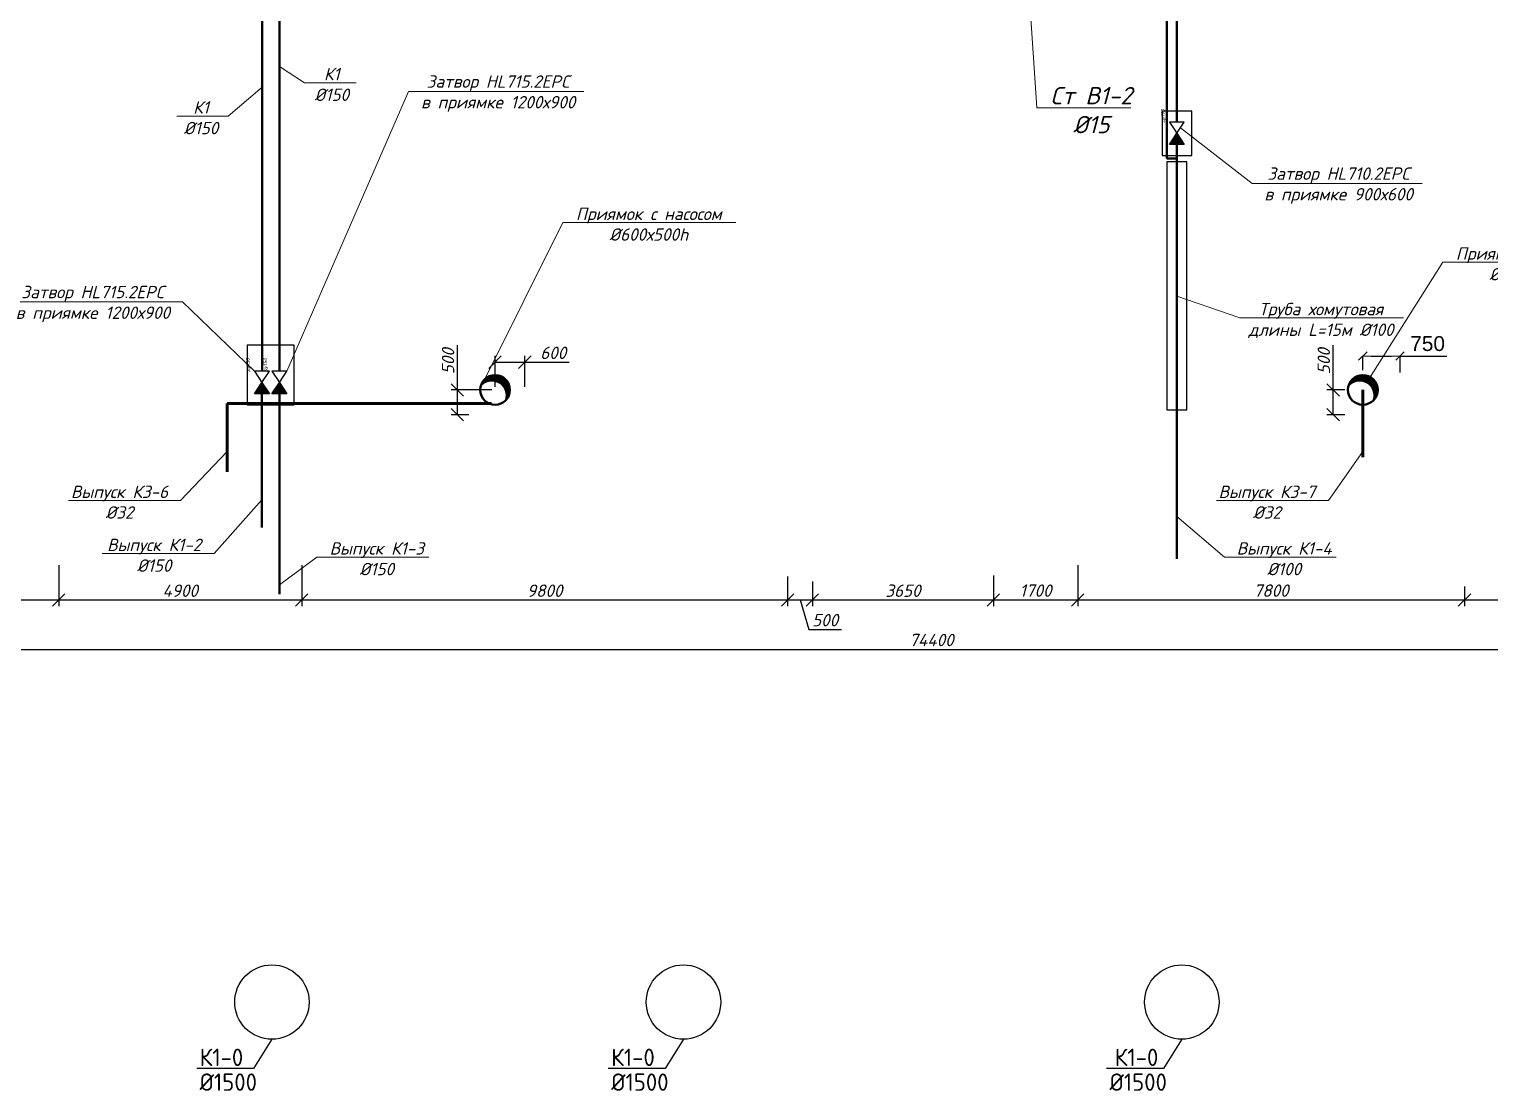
# Model space of a CAD drawing. Header units: millimetres. Extents: x -473555 to 660023, y 5037 to 453528.
# Drawn here: x 44141 to 73596, y 108134 to 129553 of the extents above; entities that cross this region are included whole.
import ezdxf
from ezdxf import colors
from ezdxf.entities.mleader import LeaderData, LeaderLine
from ezdxf.enums import TextEntityAlignment as Align
from ezdxf.math import Vec2, Vec3

# ---------------------------------------------------------------- set-up
doc = ezdxf.new("R2010")
doc.units = ezdxf.units.MM
doc.set_wipeout_variables(frame=1)
doc.layers.add('_ВК-маска', color=255, linetype='Continuous', transparency=0.9)
doc.layers.add('_ВК-Спецификация', color=3, linetype='Continuous', lineweight=15, plot=False, transparency=0.5)
doc.layers.add('ВК_defpoints', color=7, linetype='Continuous', plot=False)
for name, color, linetype, lineweight in [('ВК_K1', 34, 'Continuous', 50), ('ВК_К3', 4, 'Continuous', 60), ('ВК_К3_насос', 4, 'Continuous', 50)]:
    doc.layers.add(name, color=color, linetype=linetype, lineweight=lineweight)
for name, color, linetype in [('ВК_text', 102, 'Continuous'), ('ВК_В1_текст', 5, 'Continuous'), ('ВК_К1_размер', 102, 'Continuous'), ('ВК_К1_текст', 34, 'Continuous'), ('ВК_К3_текст', 4, 'Continuous')]:
    doc.layers.add(name, color=color, linetype=linetype)
doc.styles.add('GOST-2.304_Type-B', font='GOST Common.ttf')
doc.styles.add('ISOPEUR', font='isocpeui.ttf')
doc.styles.add('СГЕНЕРИР_СТИЛЬ_5', font='')
doc.styles.get('СГЕНЕРИР_СТИЛЬ_5').set_extended_font_data('Arial Unicode MS Кириллический')
doc.dimstyles.new('Аннотативный', dxfattribs={"dimscale": 0, "dimtxt": 2.5, "dimasz": 2.5, "dimexe": 1.25, "dimexo": 0.625, "dimtad": 1, "dimdec": 0, "dimtxsty": 'ISOPEUR', "dimblk": 'OBLIQUE', "dimcen": 2.5, "dimclrt": 256, "dimadec": 0, "dimazin": 0, "dimtfac": 1, "dimtdec": 0, "dimtmove": 0, "dimatfit": 3, "dimfxl": 1, "dimtfillclr": 256, "dimarcsym": 0})
doc.dimstyles.new('СГЕНЕРИР_СТИЛЬ__3', dxfattribs={"dimtxt": 300, "dimasz": 171, "dimexe": 0.18, "dimexo": 400, "dimgap": 100, "dimtad": 1, "dimtih": 1, "dimtoh": 1, "dimdec": 0, "dimzin": 0, "dimdsep": 46, "dimtxsty": 'СГЕНЕРИР_СТИЛЬ_5', "dimblk": 'ARROWHEAD_6', "dimcen": 0.09, "dimclrd": 7, "dimclre": 7, "dimclrt": 256, "dimazin": 0, "dimtfac": 1, "dimtdec": 0, "dimtmove": 0, "dimatfit": 3, "dimfxl": 1, "dimtolj": 1, "dimtzin": 0, "dimarcsym": 0})

# ---------------------------------------------------------------- blocks, each defined once
blk = doc.blocks.new('_None')
blk = doc.blocks.new('_Oblique')
at = {"color": 0, "linetype": 'ByBlock', "lineweight": -2}
blk.add_line((-0.5, -0.5), (0.5, 0.5), dxfattribs=at)
blk = doc.blocks.new('*D139')
at = {"layer": 'Defpoints', "color": 0, "transparency": 16777216}
for p in [(44736, 118801), (39836, 118539), (44736, 118037)]:
    blk.add_point(p, dxfattribs=at)
at = {"layer": 'ВК_text', "color": 0, "lineweight": -2, "transparency": 16777216}
for p, q in [((44736, 118739), (44736, 117912)), ((39836, 118477), (39836, 117912)), ((39836, 118037), (44736, 118037))]:
    blk.add_line(p, q, dxfattribs=at)
at = {"layer": 'ВК_text', "color": 0, "lineweight": -2, "transparency": 16777216, "xscale": 250, "yscale": 250, "zscale": 250, "rotation": 180}
blk.add_blockref('_Oblique', (39836, 118037), dxfattribs=at)
at = {"layer": 'ВК_text', "color": 0, "lineweight": -2, "transparency": 16777216, "xscale": 250, "yscale": 250, "zscale": 250}
blk.add_blockref('_Oblique', (44736, 118037), dxfattribs=at)
at = {"layer": 'ВК_text', "transparency": 16777216, "insert": (42286, 118224), "char_height": 250, "attachment_point": 5, "style": 'ISOPEUR'}
blk.add_mtext('4900', dxfattribs=at)
blk = doc.blocks.new('*D140')
at = {"layer": 'Defpoints', "color": 0, "transparency": 16777216}
for p in [(44736, 118801), (49636, 118801), (49636, 118037)]:
    blk.add_point(p, dxfattribs=at)
at = {"layer": 'ВК_text', "color": 0, "lineweight": -2, "transparency": 16777216}
for p, q in [((44736, 118739), (44736, 117912)), ((49636, 118739), (49636, 117912)), ((44736, 118037), (49636, 118037))]:
    blk.add_line(p, q, dxfattribs=at)
at = {"layer": 'ВК_text', "color": 0, "lineweight": -2, "transparency": 16777216, "xscale": 250, "yscale": 250, "zscale": 250, "rotation": 180}
blk.add_blockref('_Oblique', (44736, 118037), dxfattribs=at)
at = {"layer": 'ВК_text', "color": 0, "lineweight": -2, "transparency": 16777216, "xscale": 250, "yscale": 250, "zscale": 250}
blk.add_blockref('_Oblique', (49636, 118037), dxfattribs=at)
at = {"layer": 'ВК_text', "transparency": 16777216, "insert": (47186, 118224), "char_height": 250, "attachment_point": 5, "style": 'ISOPEUR'}
blk.add_mtext('4900', dxfattribs=at)
blk = doc.blocks.new('*D141')
at = {"layer": 'Defpoints', "color": 0, "transparency": 16777216}
for p in [(49636, 118801), (59436, 118573), (59436, 118037)]:
    blk.add_point(p, dxfattribs=at)
at = {"layer": 'ВК_text', "color": 0, "lineweight": -2, "transparency": 16777216}
for p, q in [((49636, 118739), (49636, 117912)), ((59436, 118511), (59436, 117912)), ((49636, 118037), (59436, 118037))]:
    blk.add_line(p, q, dxfattribs=at)
at = {"layer": 'ВК_text', "color": 0, "lineweight": -2, "transparency": 16777216, "xscale": 250, "yscale": 250, "zscale": 250, "rotation": 180}
blk.add_blockref('_Oblique', (49636, 118037), dxfattribs=at)
at = {"layer": 'ВК_text', "color": 0, "lineweight": -2, "transparency": 16777216, "xscale": 250, "yscale": 250, "zscale": 250}
blk.add_blockref('_Oblique', (59436, 118037), dxfattribs=at)
at = {"layer": 'ВК_text', "transparency": 16777216, "insert": (54536, 118224), "char_height": 250, "attachment_point": 5, "style": 'ISOPEUR'}
blk.add_mtext('9800', dxfattribs=at)
blk = doc.blocks.new('*D142')
at = {"layer": 'Defpoints', "color": 0, "transparency": 16777216}
for p in [(59436, 118573), (59936, 118472), (59936, 118037)]:
    blk.add_point(p, dxfattribs=at)
at = {"layer": 'ВК_text', "color": 0, "lineweight": -2, "transparency": 16777216}
for p, q in [((59436, 118511), (59436, 117912)), ((59936, 118410), (59936, 117912)), ((59436, 118037), (59936, 118037)), ((59686, 118037), (59864, 117443)), ((59864, 117443), (60520, 117443))]:
    blk.add_line(p, q, dxfattribs=at)
at = {"layer": 'ВК_text', "color": 0, "lineweight": -2, "transparency": 16777216, "xscale": 250, "yscale": 250, "zscale": 250, "rotation": 180}
blk.add_blockref('_Oblique', (59436, 118037), dxfattribs=at)
at = {"layer": 'ВК_text', "color": 0, "lineweight": -2, "transparency": 16777216, "xscale": 250, "yscale": 250, "zscale": 250}
blk.add_blockref('_Oblique', (59936, 118037), dxfattribs=at)
at = {"layer": 'ВК_text', "transparency": 16777216, "insert": (60192, 117630), "char_height": 250, "attachment_point": 5, "style": 'ISOPEUR'}
blk.add_mtext('500', dxfattribs=at)
blk = doc.blocks.new('*D143')
at = {"layer": 'Defpoints', "color": 0, "transparency": 16777216}
for p in [(59936, 118472), (63586, 118590), (63586, 118037)]:
    blk.add_point(p, dxfattribs=at)
at = {"layer": 'ВК_text', "color": 0, "lineweight": -2, "transparency": 16777216}
for p, q in [((59936, 118410), (59936, 117912)), ((63586, 118528), (63586, 117912)), ((59936, 118037), (63586, 118037))]:
    blk.add_line(p, q, dxfattribs=at)
at = {"layer": 'ВК_text', "color": 0, "lineweight": -2, "transparency": 16777216, "xscale": 250, "yscale": 250, "zscale": 250, "rotation": 180}
blk.add_blockref('_Oblique', (59936, 118037), dxfattribs=at)
at = {"layer": 'ВК_text', "color": 0, "lineweight": -2, "transparency": 16777216, "xscale": 250, "yscale": 250, "zscale": 250}
blk.add_blockref('_Oblique', (63586, 118037), dxfattribs=at)
at = {"layer": 'ВК_text', "transparency": 16777216, "insert": (61761, 118224), "char_height": 250, "attachment_point": 5, "style": 'ISOPEUR'}
blk.add_mtext('3650', dxfattribs=at)
blk = doc.blocks.new('*D144')
at = {"layer": 'Defpoints', "color": 0, "transparency": 16777216}
for p in [(65286, 118801), (63586, 118590), (65286, 118037)]:
    blk.add_point(p, dxfattribs=at)
at = {"layer": 'ВК_text', "color": 0, "lineweight": -2, "transparency": 16777216}
for p, q in [((65286, 118739), (65286, 117912)), ((63586, 118528), (63586, 117912)), ((63586, 118037), (65286, 118037))]:
    blk.add_line(p, q, dxfattribs=at)
at = {"layer": 'ВК_text', "color": 0, "lineweight": -2, "transparency": 16777216, "xscale": 250, "yscale": 250, "zscale": 250, "rotation": 180}
blk.add_blockref('_Oblique', (63586, 118037), dxfattribs=at)
at = {"layer": 'ВК_text', "color": 0, "lineweight": -2, "transparency": 16777216, "xscale": 250, "yscale": 250, "zscale": 250}
blk.add_blockref('_Oblique', (65286, 118037), dxfattribs=at)
at = {"layer": 'ВК_text', "transparency": 16777216, "insert": (64436, 118226), "char_height": 250, "attachment_point": 5, "style": 'ISOPEUR'}
blk.add_mtext('1700', dxfattribs=at)
blk = doc.blocks.new('*D145')
at = {"layer": 'Defpoints', "color": 0, "transparency": 16777216}
for p in [(65286, 118801), (73086, 118368), (73086, 118037)]:
    blk.add_point(p, dxfattribs=at)
at = {"layer": 'ВК_text', "color": 0, "lineweight": -2, "transparency": 16777216}
for p, q in [((65286, 118739), (65286, 117912)), ((73086, 118306), (73086, 117912)), ((65286, 118037), (73086, 118037))]:
    blk.add_line(p, q, dxfattribs=at)
at = {"layer": 'ВК_text', "color": 0, "lineweight": -2, "transparency": 16777216, "xscale": 250, "yscale": 250, "zscale": 250, "rotation": 180}
blk.add_blockref('_Oblique', (65286, 118037), dxfattribs=at)
at = {"layer": 'ВК_text', "color": 0, "lineweight": -2, "transparency": 16777216, "xscale": 250, "yscale": 250, "zscale": 250}
blk.add_blockref('_Oblique', (73086, 118037), dxfattribs=at)
at = {"layer": 'ВК_text', "transparency": 16777216, "insert": (69186, 118226), "char_height": 250, "attachment_point": 5, "style": 'ISOPEUR'}
blk.add_mtext('7800', dxfattribs=at)
blk = doc.blocks.new('*D146')
at = {"layer": 'Defpoints', "color": 0, "transparency": 16777216}
for p in [(79336, 119175), (73086, 118368), (79336, 118037)]:
    blk.add_point(p, dxfattribs=at)
at = {"layer": 'ВК_text', "color": 0, "lineweight": -2, "transparency": 16777216}
for p, q in [((79336, 119113), (79336, 117912)), ((73086, 118306), (73086, 117912)), ((73086, 118037), (79336, 118037))]:
    blk.add_line(p, q, dxfattribs=at)
at = {"layer": 'ВК_text', "color": 0, "lineweight": -2, "transparency": 16777216, "xscale": 250, "yscale": 250, "zscale": 250, "rotation": 180}
blk.add_blockref('_Oblique', (73086, 118037), dxfattribs=at)
at = {"layer": 'ВК_text', "color": 0, "lineweight": -2, "transparency": 16777216, "xscale": 250, "yscale": 250, "zscale": 250}
blk.add_blockref('_Oblique', (79336, 118037), dxfattribs=at)
at = {"layer": 'ВК_text', "transparency": 16777216, "insert": (76211, 118224), "char_height": 250, "attachment_point": 5, "style": 'ISOPEUR'}
blk.add_mtext('6250', dxfattribs=at)
blk = doc.blocks.new('*D150')
at = {"layer": 'Defpoints', "color": 0, "transparency": 16777216}
for p in [(99536, 119158), (25136, 118838), (99536, 117040)]:
    blk.add_point(p, dxfattribs=at)
at = {"layer": 'ВК_text', "color": 0, "lineweight": -2, "transparency": 16777216}
for p, q in [((99536, 119096), (99536, 116915)), ((25136, 118775), (25136, 116915)), ((25136, 117040), (99536, 117040))]:
    blk.add_line(p, q, dxfattribs=at)
at = {"layer": 'ВК_text', "color": 0, "lineweight": -2, "transparency": 16777216, "xscale": 250, "yscale": 250, "zscale": 250, "rotation": 180}
blk.add_blockref('_Oblique', (25136, 117040), dxfattribs=at)
at = {"layer": 'ВК_text', "color": 0, "lineweight": -2, "transparency": 16777216, "xscale": 250, "yscale": 250, "zscale": 250}
blk.add_blockref('_Oblique', (99536, 117040), dxfattribs=at)
at = {"layer": 'ВК_text', "transparency": 16777216, "insert": (62336, 117229), "char_height": 250, "attachment_point": 5, "style": 'ISOPEUR'}
blk.add_mtext('74400', dxfattribs=at)
blk = doc.blocks.new('*U230')
blk.add_wipeout([(0, 0), (152, 100), (152, -100)]).dxf.layer = '_ВК-маска'
blk.add_wipeout([(0, 0), (152, 100), (152, -100)]).dxf.layer = '_ВК-маска'
blk.add_wipeout([(152, 100), (152, -100), (0, 0)]).dxf.layer = '_ВК-маска'
at = {"linetype": 'ByBlock', "lineweight": 30}
blk.add_lwpolyline([(152, 100), (0, 0), (152, -100), (152, 100)], dxfattribs=at)
at = {"layer": '_ВК-Спецификация', "style": 'ISOPEUR'}
blk.add_attdef('ДУ', text='', height=50, dxfattribs=at).set_placement((235, 165), align=Align.CENTER)
blk.add_wipeout([(0, 0), (-152, 100), (-152, -100)]).dxf.layer = '_ВК-маска'
h = blk.add_hatch(color=256)
h.dxf.hatch_style = 1
h.paths.add_polyline_path([(0, 0), (-152, 100), (-152, -100)])
at = {"linetype": 'ByBlock', "lineweight": 30}
blk.add_lwpolyline([(-152, 100), (0, 0), (-152, -100), (-152, 100)], dxfattribs=at)
blk = doc.blocks.new('ARROWHEAD_6')
at = {"color": 0, "linetype": 'Continuous', "lineweight": 0}
for p, q in [((0, 0), (-1, 0)), ((-0.5, -0.5), (0.5, 0.5))]:
    blk.add_line(p, q, dxfattribs=at)
blk = doc.blocks.new('*D330')
at = {"layer": 'Defpoints', "color": 0, "transparency": 16777216}
for p in [(71035, 122958), (71035, 122275), (71786, 122224)]:
    blk.add_point(p, dxfattribs=at)
at = {"layer": 'ВК_К1_размер', "color": 7, "lineweight": -2, "transparency": 16777216}
for p, q in [((71035, 122675), (71035, 122958)), ((71206, 122958), (71615, 122958)), ((71786, 122624), (71786, 122958)), ((71786, 122958), (72727, 122958))]:
    blk.add_line(p, q, dxfattribs=at)
at = {"layer": 'ВК_К1_размер', "color": 7, "lineweight": -2, "transparency": 16777216, "xscale": 171, "yscale": 171, "zscale": 171, "rotation": 180}
blk.add_blockref('ARROWHEAD_6', (71035, 122958), dxfattribs=at)
at = {"layer": 'ВК_К1_размер', "color": 7, "lineweight": -2, "transparency": 16777216, "xscale": 171, "yscale": 171, "zscale": 171}
blk.add_blockref('ARROWHEAD_6', (71786, 122958), dxfattribs=at)
at = {"layer": 'ВК_К1_размер', "transparency": 16777216, "insert": (72342, 123208), "char_height": 300, "attachment_point": 5, "style": 'СГЕНЕРИР_СТИЛЬ_5'}
blk.add_mtext('\\A1;750', dxfattribs=at)
blk = doc.blocks.new('*D436')
at = {"layer": 'Defpoints', "color": 0, "transparency": 16777216}
for p in [(70735, 122275), (70437, 121775), (70735, 121775)]:
    blk.add_point(p, dxfattribs=at)
at = {"layer": 'ВК_К1_размер', "color": 0, "lineweight": -2, "transparency": 16777216}
for p, q in [((70437, 122275), (70437, 123181)), ((70673, 122275), (70312, 122275)), ((70437, 121775), (70437, 122275)), ((70673, 121775), (70312, 121775))]:
    blk.add_line(p, q, dxfattribs=at)
at = {"layer": 'ВК_К1_размер', "color": 0, "lineweight": -2, "transparency": 16777216, "xscale": 250, "yscale": 250, "zscale": 250}
for p, rotation in [((70437, 122275), 90), ((70437, 121775), 270)]:
    blk.add_blockref('_Oblique', p, dxfattribs=dict(at, rotation=rotation))
at = {"layer": 'ВК_К1_размер', "transparency": 16777216, "insert": (70249, 122853), "char_height": 250, "attachment_point": 5, "rotation": 90, "style": 'ISOPEUR'}
blk.add_mtext('500', dxfattribs=at)
blk = doc.blocks.new('*D442')
at = {"layer": 'Defpoints', "color": 0, "transparency": 16777216}
for p in [(54136, 122835), (53536, 122275), (54136, 122275)]:
    blk.add_point(p, dxfattribs=at)
at = {"layer": 'ВК_К1_размер', "color": 0, "lineweight": -2, "transparency": 16777216}
for p, q in [((53536, 122337), (53536, 122960)), ((53536, 122835), (54136, 122835)), ((54136, 122337), (54136, 122960)), ((54136, 122835), (55030, 122835))]:
    blk.add_line(p, q, dxfattribs=at)
at = {"layer": 'ВК_К1_размер', "color": 0, "lineweight": -2, "transparency": 16777216, "xscale": 250, "yscale": 250, "zscale": 250, "rotation": 180}
blk.add_blockref('_Oblique', (53536, 122835), dxfattribs=at)
at = {"layer": 'ВК_К1_размер', "color": 0, "lineweight": -2, "transparency": 16777216, "xscale": 250, "yscale": 250, "zscale": 250}
blk.add_blockref('_Oblique', (54136, 122835), dxfattribs=at)
at = {"layer": 'ВК_К1_размер', "transparency": 16777216, "insert": (54708, 123023), "char_height": 250, "attachment_point": 5, "style": 'ISOPEUR'}
blk.add_mtext('600', dxfattribs=at)
blk = doc.blocks.new('*D443')
at = {"layer": 'Defpoints', "color": 0, "transparency": 16777216}
for p in [(52776, 122275), (53536, 122275), (53070, 121775)]:
    blk.add_point(p, dxfattribs=at)
at = {"layer": 'ВК_К1_размер', "color": 0, "lineweight": -2, "transparency": 16777216}
for p, q in [((52776, 122275), (52776, 123181)), ((53473, 122275), (52651, 122275)), ((52776, 121775), (52776, 122275)), ((53007, 121775), (52651, 121775))]:
    blk.add_line(p, q, dxfattribs=at)
at = {"layer": 'ВК_К1_размер', "color": 0, "lineweight": -2, "transparency": 16777216, "xscale": 250, "yscale": 250, "zscale": 250}
for p, rotation in [((52776, 122275), 90), ((52776, 121775), 270)]:
    blk.add_blockref('_Oblique', p, dxfattribs=dict(at, rotation=rotation))
at = {"layer": 'ВК_К1_размер', "transparency": 16777216, "insert": (52588, 122853), "char_height": 250, "attachment_point": 5, "rotation": 90, "style": 'ISOPEUR'}
blk.add_mtext('500', dxfattribs=at)

msp = doc.modelspace()

# ---------------------------------------------------------------- linework, layer by layer
at = {"layer": 'ВК_defpoints'}
for points in [[(49035.7, 109174.8), (48663.9, 108583.7), (47518.9, 108583.7)], [(57335.7, 109174.8), (56963.9, 108583.7), (55818.9, 108583.7)], [(67385.5, 109174.9), (67013.8, 108583.8), (65868.8, 108583.8)]]:
    msp.add_lwpolyline(points, dxfattribs=at)
for centre in [(49035.7, 109924.8), (57335.7, 109924.8), (67385.5, 109924.9)]:
    msp.add_circle(centre, 750, dxfattribs=at)
at = {"layer": 'ВК_K1'}
for p, q in [((67085.7, 126945.6), (67085.7, 144374.9)), ((67285.7, 118867.1), (67285.7, 144274.9)), ((49185.7, 122652.1), (49185.9, 138974.9)), ((67285.7, 126945.6), (67085.7, 126945.6)), ((49185.7, 118156.1), (49185.7, 122197.6))]:
    msp.add_line(p, q, dxfattribs=at)
at = {"layer": 'ВК_К1_текст'}
for points in [[(66985.7, 127002.1), (67585.7, 127002.1), (67585.7, 127902.1), (66985.7, 127902.1)], [(67085.7, 126874.9), (67085.7, 121874.8), (67485.7, 121874.8), (67485.7, 126874.9)]]:
    msp.add_lwpolyline(points, close=True, dxfattribs=at)
at = {"layer": 'ВК_К3'}
for p, q in [((71035.3, 122274.9), (71035.3, 120920.5)), ((53466.8, 121999.9), (48135.7, 121999.9)), ((48135.7, 121999.9), (48135.7, 120624))]:
    msp.add_line(p, q, dxfattribs=at)
at = {"layer": 'ВК_К3_насос'}
for centre in [(53535.7, 122274.9), (71035.3, 122274.9)]:
    msp.add_circle(centre, 300, dxfattribs=at)
for centre in [(53520, 122250.1), (53526.7, 122261.4), (71019.5, 122250.1), (71026.3, 122261.4), (53472.6, 122166.7), (53486.1, 122202.8), (53501.9, 122229.8), (70972.1, 122166.7), (70985.7, 122202.8), (71001.4, 122229.8)]:
    msp.add_arc(centre, 300, 341.77312, 137.673, dxfattribs=at)

# ---------------------------------------------------------------- texts
at = {"layer": 'ВК_defpoints', "linetype": 'Continuous', "style": 'GOST-2.304_Type-B'}
for s, p in [('К1-0', (47577.9, 108634.4)), ('К1-0', (55877.9, 108634.4)), ('К1-0', (66032.2, 108634.5)), ('%%C1500', (47577.9, 108134.4)), ('%%C1500', (55877.9, 108134.4)), ('%%C1500', (65927.8, 108134.5))]:
    msp.add_text(s, height=350, dxfattribs=at).set_placement(p)

# ---------------------------------------------------------------- dimensions: what is measured, and where the dimension line sits
at = {"layer": 'ВК_text', "color": 0}
for base, p1, p2, override, picture, middle in [((99535.5, 117039.6), (25135.7, 118837.8), (99535.5, 119158.5), {"dimscale": 0, "dimtix": 0, "dimtofl": 1, "dimtmove": 0, "dimatfit": 3}, '*D150', (62335.6, 117228.8)), ((79335.6, 118036.6), (73085.7, 118368), (79335.6, 119175.3), {"dimscale": 0, "dimtix": 0, "dimtofl": 1, "dimtmove": 1, "dimatfit": 3}, '*D146', (76210.7, 118224.1)), ((44735.7, 118036.6), (39835.7, 118539.3), (44735.7, 118801.2), {"dimscale": 0, "dimtix": 0, "dimtofl": 1, "dimtmove": 1, "dimatfit": 3}, '*D139', (42285.7, 118224.1)), ((49635.7, 118036.6), (44735.7, 118801.2), (49635.7, 118801.2), {"dimscale": 0, "dimtix": 0, "dimtofl": 1, "dimtmove": 1, "dimatfit": 3}, '*D140', (47185.7, 118224.1)), ((59435.7, 118036.6), (49635.7, 118801.2), (59435.7, 118573.2), {"dimscale": 0, "dimtix": 0, "dimtofl": 1, "dimtmove": 1, "dimatfit": 3}, '*D141', (54535.7, 118224.1)), ((65285.9, 118036.6), (63585.7, 118590.3), (65285.9, 118801.2), {"dimscale": 0, "dimtix": 0, "dimtofl": 1, "dimtmove": 1, "dimatfit": 3}, '*D144', (64435.8, 118225.7)), ((73085.7, 118036.6), (65285.9, 118801.2), (73085.7, 118368), {"dimscale": 0, "dimtix": 0, "dimtofl": 1, "dimtmove": 1, "dimatfit": 3}, '*D145', (69185.8, 118225.7)), ((59935.5, 118036.6), (59435.7, 118573.2), (59935.5, 118472.5), {"dimscale": 0, "dimtix": 0, "dimtofl": 1, "dimtmove": 1, "dimatfit": 3}, '*D142', (59926.3, 117630.4)), ((63585.7, 118036.6), (59935.5, 118472.5), (63585.7, 118590.3), {"dimscale": 0, "dimtix": 0, "dimtofl": 1, "dimtmove": 1, "dimatfit": 3}, '*D143', (61760.6, 118224.1))]:
    dim = msp.add_linear_dim(base=base, p1=p1, p2=p2, dimstyle='Аннотативный', override=override, dxfattribs=at)
    dim.commit()
    dim.dimension.update_dxf_attribs({"geometry": picture, "text_midpoint": middle})
at = {"layer": 'ВК_К1_размер'}
dim = msp.add_linear_dim(base=(52776, 122274.9), p1=(53069.8, 121774.9), p2=(53535.7, 122274.9), angle=90, dimstyle='Аннотативный', override={"dimscale": 0, "dimtix": 0, "dimtofl": 1, "dimtmove": 0, "dimatfit": 3}, dxfattribs=at)
dim.commit()
dim.dimension.update_dxf_attribs({"geometry": '*D443', "text_midpoint": (52588.5, 122852.9)})
dim = msp.add_linear_dim(base=(54135.7, 122835.2), p1=(53535.7, 122274.9), p2=(54135.7, 122274.9), dimstyle='Аннотативный', override={"dimscale": 0, "dimtix": 0, "dimtofl": 1, "dimtmove": 0, "dimatfit": 3}, dxfattribs=at)
dim.commit()
dim.dimension.update_dxf_attribs({"geometry": '*D442', "text_midpoint": (54708, 123022.7)})
dim = msp.add_linear_dim(base=(70436.9, 121774.9), p1=(70735.3, 122274.9), p2=(70735.3, 121774.9), angle=90, dimstyle='Аннотативный', override={"dimscale": 0, "dimtix": 0, "dimtofl": 1, "dimtmove": 0, "dimatfit": 3}, dxfattribs=at)
dim.commit()
dim.dimension.update_dxf_attribs({"geometry": '*D436', "text_midpoint": (70436.9, 122852.9), "dimtype": 128})
dim = msp.add_linear_dim(base=(71035.3, 122957.6), p1=(71785.7, 122223.9), p2=(71035.3, 122274.9), dimstyle='СГЕНЕРИР_СТИЛЬ__3', dxfattribs=at)
dim.commit()
dim.dimension.update_dxf_attribs({"geometry": '*D330', "text_midpoint": (72341.7, 122957.6), "dimtype": 160})

# ---------------------------------------------------------------- leaders
at = {"layer": 'ВК_В1_текст', "linetype": 'Continuous'}
ml = msp.add_multileader_mtext('Standard', dxfattribs=at)
ml.set_content('Ст В1-2\\P%%C15', color=256, style='ISOPEUR')
ml.set_leader_properties(lineweight=15)
ml.set_arrow_properties(name='NONE')
ml.build(insert=Vec2(0, 0))
ml.multileader.update_dxf_attribs({"text_left_attachment_type": 6, "text_right_attachment_type": 6, "dogleg_length": 0.1, "arrow_head_size": 400, "scale": 100})
ctx = ml.context
ctx.base_point, ctx.scale, ctx.char_height, ctx.arrow_head_size, ctx.landing_gap_size, ctx.plane_origin = Vec3(64473.2, 127967.1), 100, 350, 400, 200, Vec3(58244.7, 130571.3)
ctx.left_attachment, ctx.right_attachment, ctx.text_align_type = 6, 6, 1
notes = []
notes.append((ctx, [(1, (1, 1, 0), (64463.2, 127967.1), (1, 0), 10, [(0, [(64085.9, 133624.9)], 0, [])])]))
ctx.mtext.insert, ctx.mtext.alignment, ctx.mtext.flow_direction = Vec3(65559.3, 128387.1), 2, 5
at = {"layer": 'ВК_К1_текст', "linetype": 'Continuous'}
ml = msp.add_multileader_mtext('Standard', dxfattribs=at)
ml.set_content('К1\\P%%C150', color=256, style='ISOPEUR')
ml.set_leader_properties(lineweight=15)
ml.set_arrow_properties(name='NONE')
ml.build(insert=Vec2(0, 0))
ml.multileader.update_dxf_attribs({"text_left_attachment_type": 6, "text_right_attachment_type": 6, "dogleg_length": 0.1, "arrow_head_size": 400, "scale": 100})
ctx = ml.context
ctx.base_point, ctx.scale, ctx.char_height, ctx.arrow_head_size, ctx.landing_gap_size, ctx.plane_origin = Vec3(49703.1, 128471.4), 100, 250, 400, 200, Vec3(57426, 119829.7)
ctx.left_attachment, ctx.right_attachment, ctx.text_align_type = 6, 6, 1
notes.append((ctx, [(0, (1, 1, 0), (49693.1, 128471.4), (1, 0), 10, [(0, [(49185.8, 128799.6)], 0, [])])]))
ctx.mtext.insert, ctx.mtext.width, ctx.mtext.alignment, ctx.mtext.flow_direction = Vec3(50242.7, 128771.4), 679.167, 2, 5
ml = msp.add_multileader_mtext('Standard', dxfattribs=at)
ml.set_content('К1\\P%%C150', color=256, style='ISOPEUR')
ml.set_leader_properties(lineweight=15)
ml.set_arrow_properties(name='NONE')
ml.build(insert=Vec2(0, 0))
ml.multileader.update_dxf_attribs({"text_left_attachment_type": 6, "text_right_attachment_type": 6, "dogleg_length": 0.1, "arrow_head_size": 400, "scale": 100})
ctx = ml.context
ctx.base_point, ctx.scale, ctx.char_height, ctx.arrow_head_size, ctx.landing_gap_size, ctx.plane_origin = Vec3(47066.6, 127799.1), 100, 250, 400, 200, Vec3(54789.5, 119157.5)
ctx.left_attachment, ctx.right_attachment, ctx.text_align_type = 6, 6, 1
notes.append((ctx, [(1, (1, 1, 0), (48155.8, 127799.1), (-1, 0), 10, [(0, [(48835.9, 128385.8)], 0, [])])]))
ctx.mtext.insert, ctx.mtext.width, ctx.mtext.alignment, ctx.mtext.flow_direction = Vec3(47606.2, 128099.1), 140.857, 2, 5
ml = msp.add_multileader_mtext('Standard', dxfattribs=at)
ml.set_content('Затвор HL715.2EPC\\Pв приямке 1200х900', color=256, style='ISOPEUR')
ml.set_leader_properties(lineweight=15)
ml.set_arrow_properties(name='NONE')
ml.build(insert=Vec2(0, 0))
ml.multileader.update_dxf_attribs({"text_left_attachment_type": 6, "text_right_attachment_type": 6, "dogleg_length": 0.1, "arrow_head_size": 400, "scale": 100})
ctx = ml.context
ctx.base_point, ctx.scale, ctx.char_height, ctx.arrow_head_size, ctx.landing_gap_size, ctx.plane_origin = Vec3(43627, 124049.7), 100, 250, 400, 200, Vec3(57157.7, 117926.5)
ctx.left_attachment, ctx.right_attachment, ctx.text_align_type = 6, 6, 1
notes.append((ctx, [(1, (1, 1, 0), (47231.5, 124049.7), (-1, 0), 10, [(0, [(48685.7, 122652.1)], 0, [])])]))
ctx.mtext.insert, ctx.mtext.alignment, ctx.mtext.flow_direction = Vec3(45424.2, 124374.7), 2, 5
ml = msp.add_multileader_mtext('Standard', dxfattribs=at)
ml.set_content('Труба хомутовая\\Pдлины L=15м %%C100', color=256, style='ISOPEUR')
ml.set_leader_properties(lineweight=15)
ml.set_arrow_properties(name='NONE')
ml.build(insert=Vec2(0, 0))
ml.multileader.update_dxf_attribs({"text_left_attachment_type": 6, "text_right_attachment_type": 6, "dogleg_length": 0.1, "arrow_head_size": 400, "scale": 100})
ctx = ml.context
ctx.base_point, ctx.scale, ctx.char_height, ctx.arrow_head_size, ctx.landing_gap_size, ctx.plane_origin = Vec3(68567.7, 123730.5), 100, 250, 400, 200, Vec3(84545.8, 118025.2)
ctx.left_attachment, ctx.right_attachment, ctx.text_align_type = 6, 6, 1
notes.append((ctx, [(0, (1, 1, 0), (68557.7, 123730.5), (1, 0), 10, [(0, [(67285.7, 124163.8)], 0, [])])]))
ctx.mtext.insert, ctx.mtext.width, ctx.mtext.alignment, ctx.mtext.flow_direction = Vec3(70191.6, 124030.5), 3015.909, 2, 5
ml = msp.add_multileader_mtext('Standard', dxfattribs=at)
ml.set_content('Выпуск К1-2\\P%%C150', color=256, style='ISOPEUR')
ml.set_leader_properties(lineweight=15)
ml.set_arrow_properties(name='NONE')
ml.build(insert=Vec2(0, 0))
ml.multileader.update_dxf_attribs({"text_left_attachment_type": 6, "text_right_attachment_type": 6, "dogleg_length": 0.1, "arrow_head_size": 400, "scale": 100})
ctx = ml.context
ctx.base_point, ctx.scale, ctx.char_height, ctx.arrow_head_size, ctx.landing_gap_size, ctx.plane_origin = Vec3(45460, 118972.9), 100, 250, 400, 200, Vec3(58088.4, 114438.3)
ctx.left_attachment, ctx.right_attachment, ctx.text_align_type = 6, 6, 1
notes.append((ctx, [(1, (1, 1, 0), (47871.7, 118972.9), (-1, 0), 10, [(0, [(48835.7, 120057.7)], 0, [])])]))
ctx.mtext.insert, ctx.mtext.alignment, ctx.mtext.flow_direction = Vec3(46660.8, 119272.9), 2, 5
ml = msp.add_multileader_mtext('Standard', dxfattribs=at)
ml.set_content('Выпуск К1-4\\P%%C100', color=256, style='ISOPEUR')
ml.set_leader_properties(lineweight=15)
ml.set_arrow_properties(name='NONE')
ml.build(insert=Vec2(0, 0))
ml.multileader.update_dxf_attribs({"text_left_attachment_type": 6, "text_right_attachment_type": 6, "dogleg_length": 0.1, "arrow_head_size": 400, "scale": 100})
ctx = ml.context
ctx.base_point, ctx.scale, ctx.char_height, ctx.arrow_head_size, ctx.landing_gap_size, ctx.plane_origin = Vec3(68252.6, 118902.2), 100, 250, 400, 200, Vec3(81415.7, 113299.8)
ctx.left_attachment, ctx.right_attachment, ctx.text_align_type = 6, 6, 1
notes.append((ctx, [(0, (1, 1, 0), (68242.6, 118902.2), (1, 0), 10, [(0, [(67285.7, 119718.4)], 0, [])])]))
ctx.mtext.insert, ctx.mtext.alignment, ctx.mtext.flow_direction = Vec3(69448.6, 119202.2), 2, 5
ml = msp.add_multileader_mtext('Standard', dxfattribs=at)
ml.set_content('Выпуск К1-3\\P%%C150', color=256, style='ISOPEUR')
ml.set_leader_properties(lineweight=15)
ml.set_arrow_properties(name='NONE')
ml.build(insert=Vec2(0, 0))
ml.multileader.update_dxf_attribs({"text_left_attachment_type": 6, "text_right_attachment_type": 6, "dogleg_length": 0.1, "arrow_head_size": 400, "scale": 100})
ctx = ml.context
ctx.base_point, ctx.scale, ctx.char_height, ctx.arrow_head_size, ctx.landing_gap_size, ctx.plane_origin = Vec3(49949.8, 118902.2), 100, 250, 400, 200, Vec3(63113, 113299.8)
ctx.left_attachment, ctx.right_attachment, ctx.text_align_type = 6, 6, 1
notes.append((ctx, [(0, (1, 1, 0), (49939.8, 118902.2), (1, 0), 10, [(0, [(49185.7, 118342.5)], 0, [])])]))
ctx.mtext.insert, ctx.mtext.alignment, ctx.mtext.flow_direction = Vec3(51150.6, 119202.2), 2, 5
at = {"layer": 'ВК_К3_текст', "linetype": 'Continuous'}
ml = msp.add_multileader_mtext('Standard', dxfattribs=at)
ml.set_content('Приямок с насосом\\P%%C600х500h', color=256, style='ISOPEUR')
ml.set_leader_properties(lineweight=15)
ml.set_arrow_properties(name='NONE')
ml.build(insert=Vec2(0, 0))
ml.multileader.update_dxf_attribs({"text_left_attachment_type": 6, "text_right_attachment_type": 6, "dogleg_length": 0.1, "arrow_head_size": 400, "scale": 100})
ctx = ml.context
ctx.base_point, ctx.scale, ctx.char_height, ctx.arrow_head_size, ctx.landing_gap_size, ctx.plane_origin = Vec3(54914.5, 125652), 100, 250, 400, 200, Vec3(55121.7, 114114.3)
ctx.left_attachment, ctx.right_attachment, ctx.text_align_type = 6, 6, 1
notes.append((ctx, [(0, (1, 1, 0), (54904.5, 125652), (1, 0), 10, [(0, [(53329.7, 122494.9)], 0, [])])]))
ctx.mtext.insert, ctx.mtext.alignment, ctx.mtext.flow_direction = Vec3(56635.5, 125952), 2, 5
ml = msp.add_multileader_mtext('Standard', dxfattribs=at)
ml.set_content('Приямок с насосом\\P%%C600х500h', color=256, style='ISOPEUR')
ml.set_leader_properties(lineweight=15)
ml.set_arrow_properties(name='NONE')
ml.build(insert=Vec2(0, 0))
ml.multileader.update_dxf_attribs({"text_left_attachment_type": 6, "text_right_attachment_type": 6, "dogleg_length": 0.1, "arrow_head_size": 400, "scale": 100})
ctx = ml.context
ctx.base_point, ctx.scale, ctx.char_height, ctx.arrow_head_size, ctx.landing_gap_size, ctx.plane_origin = Vec3(72659.3, 124851.6), 100, 250, 400, 200, Vec3(73057.3, 114144.5)
ctx.left_attachment, ctx.right_attachment, ctx.text_align_type = 6, 6, 1
notes.append((ctx, [(0, (1, 1, 0), (72649.3, 124851.6), (1, 0), 10, [(0, [(71170.7, 122509.2)], 0, [])])]))
ctx.mtext.insert, ctx.mtext.alignment, ctx.mtext.flow_direction = Vec3(74380.4, 125151.6), 2, 5
ml = msp.add_multileader_mtext('Standard', dxfattribs=at)
ml.set_content('Выпуск К3-6\\P%%C32', color=256, style='ISOPEUR')
ml.set_leader_properties(lineweight=15)
ml.set_arrow_properties(name='NONE')
ml.build(insert=Vec2(0, 0))
ml.multileader.update_dxf_attribs({"text_left_attachment_type": 6, "text_right_attachment_type": 6, "dogleg_length": 0.1, "arrow_head_size": 400, "scale": 100})
ctx = ml.context
ctx.base_point, ctx.scale, ctx.char_height, ctx.arrow_head_size, ctx.landing_gap_size, ctx.plane_origin = Vec3(44742.7, 120044.3), 100, 250, 400, 200, Vec3(49410.3, 110423.1)
ctx.left_attachment, ctx.right_attachment, ctx.text_align_type = 6, 6, 1
notes.append((ctx, [(1, (1, 1, 0), (47191.5, 120044.3), (-1, 0), 10, [(0, [(48135.7, 121030.5)], 0, [])])]))
ctx.mtext.insert, ctx.mtext.alignment, ctx.mtext.flow_direction = Vec3(45962.1, 120344.3), 2, 5
ml = msp.add_multileader_mtext('Standard', dxfattribs=at)
ml.set_content('Выпуск К3-7\\P%%C32', color=256, style='ISOPEUR')
ml.set_leader_properties(lineweight=15)
ml.set_arrow_properties(name='NONE')
ml.build(insert=Vec2(0, 0))
ml.multileader.update_dxf_attribs({"text_left_attachment_type": 6, "text_right_attachment_type": 6, "dogleg_length": 0.1, "arrow_head_size": 400, "scale": 100})
ctx = ml.context
ctx.base_point, ctx.scale, ctx.char_height, ctx.arrow_head_size, ctx.landing_gap_size, ctx.plane_origin = Vec3(67869.6, 120044.3), 100, 250, 400, 200, Vec3(72563.2, 110423.1)
ctx.left_attachment, ctx.right_attachment, ctx.text_align_type = 6, 6, 1
notes.append((ctx, [(1, (1, 1, 0), (70344.4, 120044.3), (-1, 0), 10, [(0, [(71035.3, 121030.5)], 0, [])])]))
ctx.mtext.insert, ctx.mtext.alignment, ctx.mtext.flow_direction = Vec3(69102, 120344.3), 2, 5
for ctx, leaders in notes:
    for number, flags, end, landing, length, lines in leaders:
        leader = LeaderData()
        leader.index, (leader.has_last_leader_line, leader.has_dogleg_vector, leader.attachment_direction) = number, flags
        leader.last_leader_point, leader.dogleg_vector, leader.dogleg_length = Vec3(end), Vec3(landing), length
        for number, points, colour, breaks in lines:
            line = LeaderLine()
            line.index, line.vertices, line.color, line.breaks = number, Vec3.list(points), colors.encode_raw_color(colour), breaks
            leader.lines.append(line)
        ctx.leaders.append(leader)

# ---------------------------------------------------------------- next in the draw order: block references
at = {"layer": 'ВК_К1_текст', "xscale": 1.5, "yscale": 1.5, "zscale": 1.5, "rotation": 90}
for p, values in [((67285.7, 127452.1), {'ДУ': 'ду100'}), ((48835.7, 122424.9), {'ДУ': 'ду150'})]:
    msp.add_blockref('*U230', p, dxfattribs=at).add_auto_attribs(values)

# ---------------------------------------------------------------- next in the draw order: linework, layer by layer
at = {"layer": 'ВК_К1_текст'}
msp.add_lwpolyline([(48535.7, 121974.9), (49485.7, 121974.9), (49485.7, 123174.9), (48535.7, 123174.9)], close=True, dxfattribs=at)

# ---------------------------------------------------------------- next in the draw order: leaders
at = {"layer": 'ВК_К1_текст', "linetype": 'Continuous'}
ml = msp.add_multileader_mtext('Standard', dxfattribs=at)
ml.set_content('Затвор HL710.2EPC\\Pв приямке 900х600', color=256, style='ISOPEUR')
ml.set_leader_properties(lineweight=15)
ml.set_arrow_properties(name='NONE')
ml.build(insert=Vec2(0, 0))
ml.multileader.update_dxf_attribs({"text_left_attachment_type": 6, "text_right_attachment_type": 6, "dogleg_length": 0.1, "arrow_head_size": 400, "scale": 100})
ctx = ml.context
ctx.base_point, ctx.scale, ctx.char_height, ctx.arrow_head_size, ctx.landing_gap_size, ctx.plane_origin = Vec3(68814.5, 126439.5), 100, 250, 400, 200, Vec3(83901.9, 119764)
ctx.left_attachment, ctx.right_attachment, ctx.text_align_type = 6, 6, 1
notes = []
notes.append((ctx, [(0, (1, 1, 0), (68804.5, 126439.5), (1, 0), 10, [(0, [(67360.7, 127565.8)], 0, [])])]))
ctx.mtext.insert, ctx.mtext.alignment, ctx.mtext.flow_direction = Vec3(70547.1, 126764.5), 2, 5
for ctx, leaders in notes:
    for number, flags, end, landing, length, lines in leaders:
        leader = LeaderData()
        leader.index, (leader.has_last_leader_line, leader.has_dogleg_vector, leader.attachment_direction) = number, flags
        leader.last_leader_point, leader.dogleg_vector, leader.dogleg_length = Vec3(end), Vec3(landing), length
        for number, points, colour, breaks in lines:
            line = LeaderLine()
            line.index, line.vertices, line.color, line.breaks = number, Vec3.list(points), colors.encode_raw_color(colour), breaks
            leader.lines.append(line)
        ctx.leaders.append(leader)

# ---------------------------------------------------------------- next in the draw order: block references
at = {"layer": 'ВК_К1_текст', "xscale": 1.5, "yscale": 1.5, "zscale": 1.5, "rotation": 90}
msp.add_blockref('*U230', (49185.7, 122424.9), dxfattribs=at).add_auto_attribs({'ДУ': 'ду150'})

# ---------------------------------------------------------------- next in the draw order: linework, layer by layer
at = {"layer": 'ВК_K1'}
for p, q in [((48835.9, 122652.1), (48835.9, 135274.5)), ((48835.7, 119498.9), (48835.8, 122197.6))]:
    msp.add_line(p, q, dxfattribs=at)

# ---------------------------------------------------------------- next in the draw order: leaders
at = {"layer": 'ВК_К1_текст', "linetype": 'Continuous'}
ml = msp.add_multileader_mtext('Standard', dxfattribs=at)
ml.set_content('Затвор HL715.2EPC\\Pв приямке 1200х900', color=256, style='ISOPEUR')
ml.set_leader_properties(lineweight=15)
ml.set_arrow_properties(name='NONE')
ml.build(insert=Vec2(0, 0))
ml.multileader.update_dxf_attribs({"text_left_attachment_type": 6, "text_right_attachment_type": 6, "dogleg_length": 0.1, "arrow_head_size": 400, "scale": 100})
ctx = ml.context
ctx.base_point, ctx.scale, ctx.char_height, ctx.arrow_head_size, ctx.landing_gap_size, ctx.plane_origin = Vec3(51800.9, 128296.9), 100, 250, 400, 200, Vec3(65202.3, 122173.7)
ctx.left_attachment, ctx.right_attachment, ctx.text_align_type = 6, 6, 1
notes = []
notes.append((ctx, [(0, (1, 1, 0), (51790.9, 128296.9), (1, 0), 10, [(0, [(49335.7, 122652.1)], 0, [])])]))
ctx.mtext.insert, ctx.mtext.alignment, ctx.mtext.flow_direction = Vec3(53598.2, 128621.9), 2, 5
for ctx, leaders in notes:
    for number, flags, end, landing, length, lines in leaders:
        leader = LeaderData()
        leader.index, (leader.has_last_leader_line, leader.has_dogleg_vector, leader.attachment_direction) = number, flags
        leader.last_leader_point, leader.dogleg_vector, leader.dogleg_length = Vec3(end), Vec3(landing), length
        for number, points, colour, breaks in lines:
            line = LeaderLine()
            line.index, line.vertices, line.color, line.breaks = number, Vec3.list(points), colors.encode_raw_color(colour), breaks
            leader.lines.append(line)
        ctx.leaders.append(leader)

doc.saveas('drawing.dxf')
